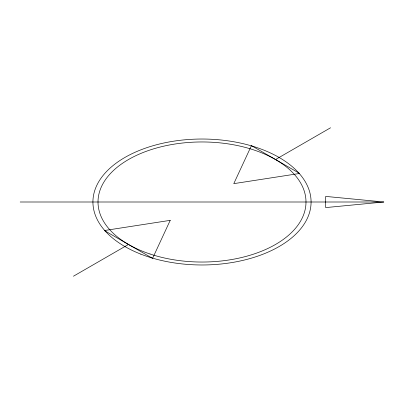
<?xml version="1.0" encoding="UTF-8"?>
<svg xmlns="http://www.w3.org/2000/svg" width="404" height="404" viewBox="0 0 404 404"><rect width="100%" height="100%" fill="white"/><g stroke="black" fill="none" stroke-linecap="round" stroke-linejoin="round"><path stroke-width="0.61" d="M73.447 276.22L128.467 244.455M275.533 159.545L330.553 127.78M383.8 202L325.695 207.59L325.695 196.41L383.8 202L20.2 202M170.215 220.352L152.571 258.368L104.363 230.538L170.215 220.352M251.429 145.632L233.785 183.648L299.637 173.462L251.429 145.632M150.005 253.995A103.99 60.039 0 0 0 305.99 202A103.99 60.039 0 0 0 150.005 150.005A103.99 60.039 0 0 0 150.005 253.995M140.86 254.156A109.08 62.979 0 0 0 310.802 206.494A109.08 62.979 0 0 0 154.338 145.354A109.08 62.979 0 0 0 140.86 254.156"/></g></svg>
